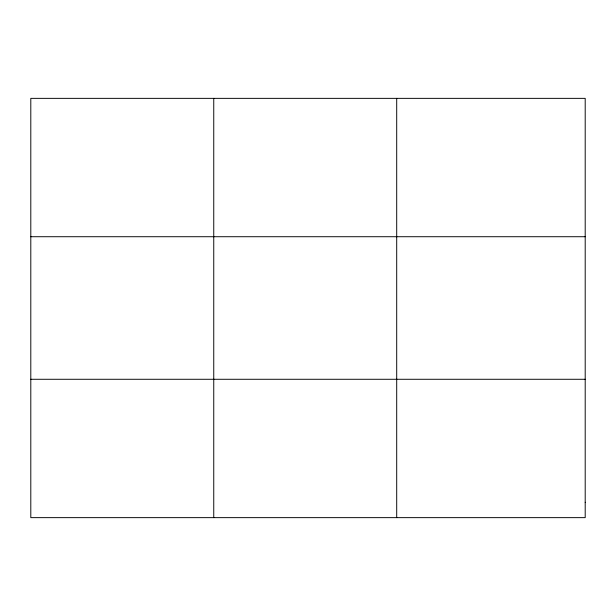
<?xml version="1.0" encoding="UTF-8"?>
<svg xmlns="http://www.w3.org/2000/svg" width="616" height="616" viewBox="0 0 616 616"><rect width="100%" height="100%" fill="white"/><g stroke="black" fill="none" stroke-linecap="round" stroke-linejoin="round"><path stroke-width="0.92" d="M213.752 517.64L213.752 98.36M396.704 517.64L396.704 98.36M30.8 236.721L585.2 236.721M30.8 379.279L585.2 379.279M585.2 502.271L585.2 517.64L30.8 517.64L30.8 98.36L585.2 98.36L585.2 502.271"/></g></svg>
